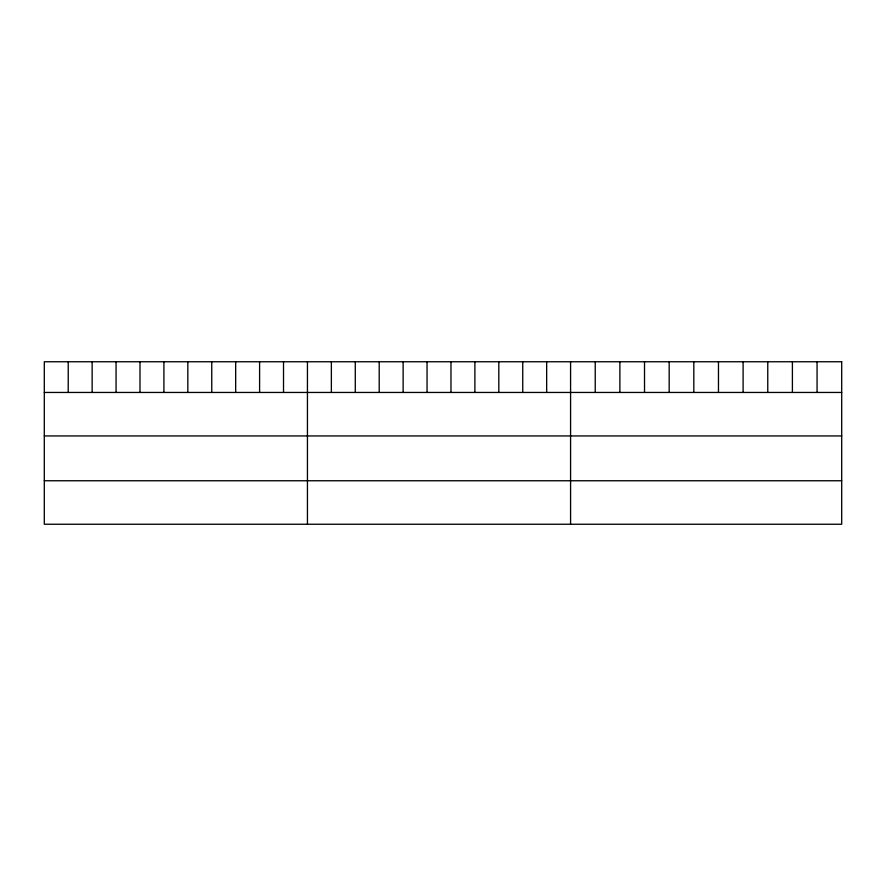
<?xml version="1.0" encoding="UTF-8"?>
<svg xmlns="http://www.w3.org/2000/svg" width="886" height="886" viewBox="0 0 886 886"><rect width="100%" height="100%" fill="white"/><g stroke="black" fill="none" stroke-linecap="round" stroke-linejoin="round"><path stroke-width="1.33" d="M44.3 392.454L841.7 392.454M44.3 435.945L841.7 435.945M44.3 480.755L841.7 480.755M817.058 361.754L817.058 392.454M792.405 361.754L792.405 392.454M767.763 361.754L767.763 392.454M743.11 361.754L743.11 392.454M718.468 361.754L718.468 392.454M693.816 361.754L693.816 392.454M669.174 361.754L669.174 392.454M644.521 361.754L644.521 392.454M619.879 361.754L619.879 392.454M595.226 361.754L595.226 392.454M570.584 361.754L570.584 524.246M546.662 361.754L546.662 392.454M522.74 361.754L522.74 392.454M498.818 361.754L498.818 392.454M474.896 361.754L474.896 392.454M450.974 361.754L450.974 392.454M427.052 361.754L427.052 392.454M403.13 361.754L403.13 392.454M379.208 361.754L379.208 392.454M355.286 361.754L355.286 392.454M331.364 361.754L331.364 392.454M307.442 361.754L307.442 524.246M283.52 361.754L283.52 392.454M259.598 361.754L259.598 392.454M235.676 361.754L235.676 392.454M211.754 361.754L211.754 392.454M187.832 361.754L187.832 392.454M163.91 361.754L163.91 392.454M139.988 361.754L139.988 392.454M116.066 361.754L116.066 392.454M92.144 361.754L92.144 392.454M68.222 361.754L68.222 392.454M841.7 361.754L44.3 361.754L44.3 524.246L841.7 524.246L841.7 361.754"/></g></svg>
